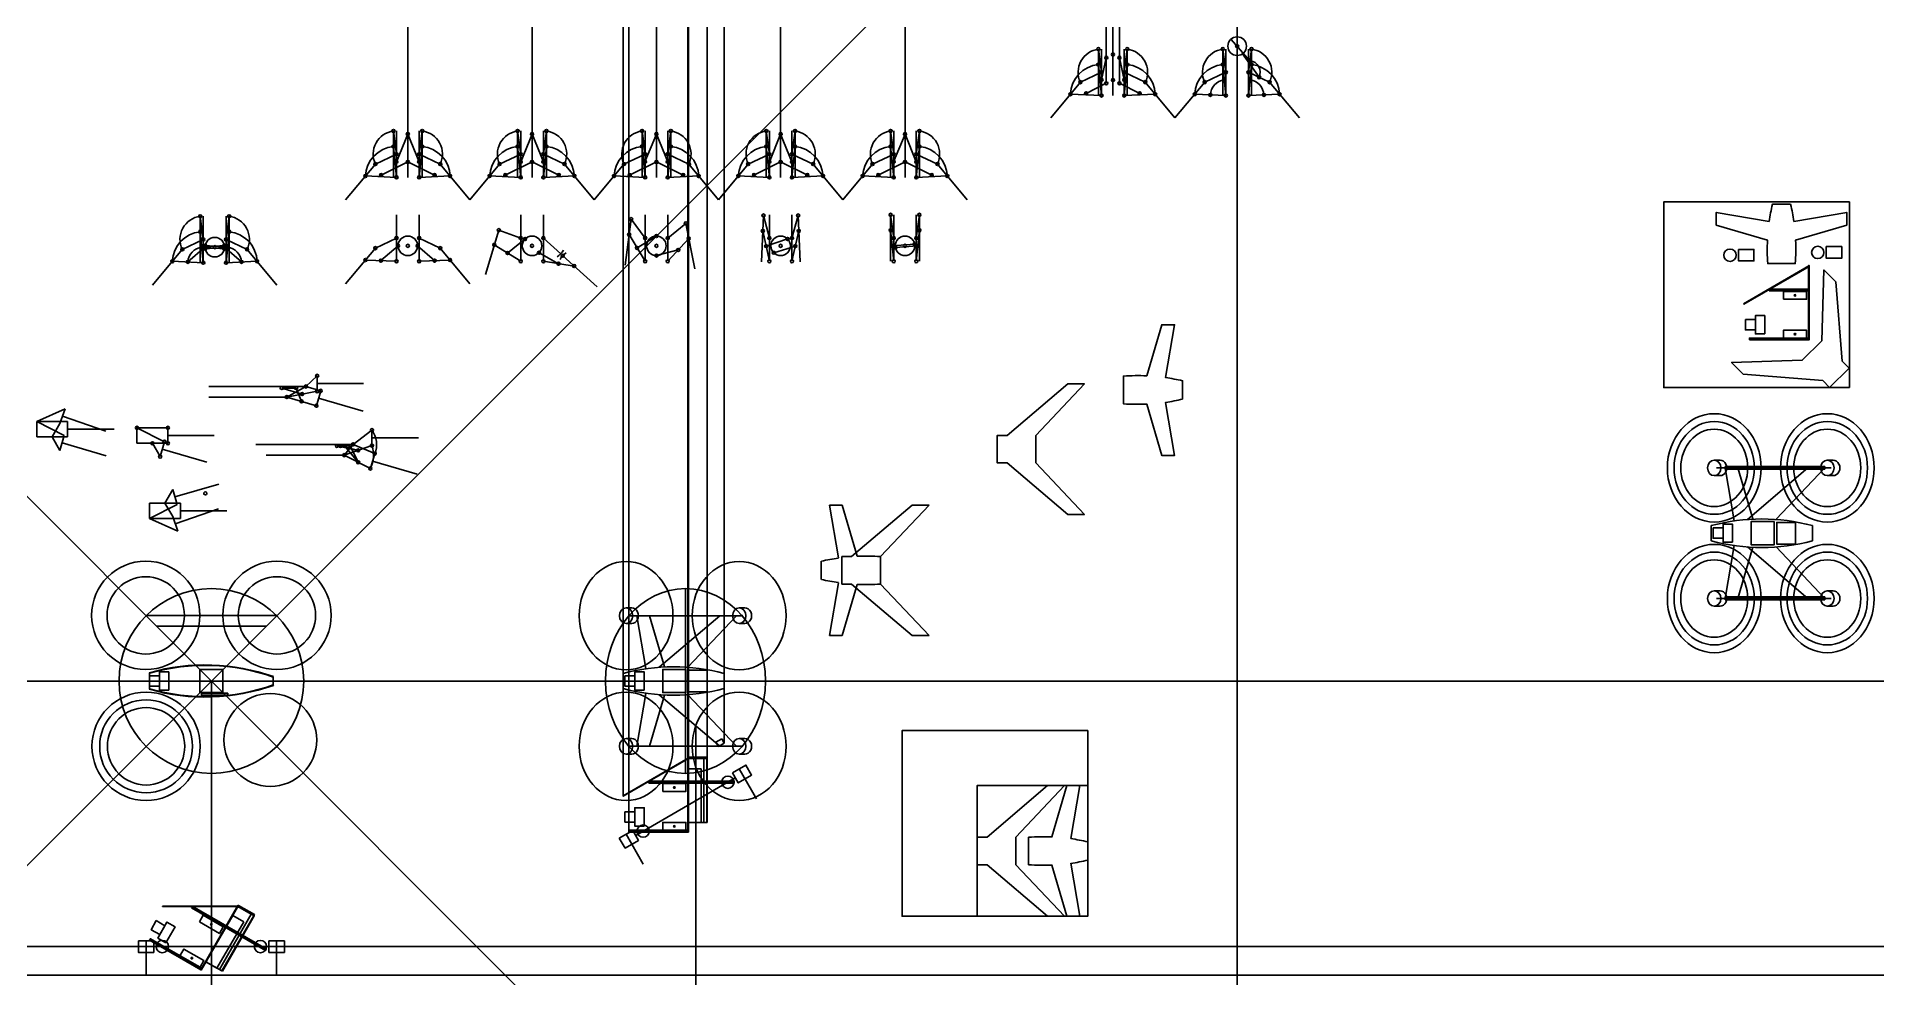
# Model space of a CAD drawing. Header units: inches. Extents: x -7 to 111, y -30 to 31.
import ezdxf

# ---------------------------------------------------------------- set-up
doc = ezdxf.new("R2010")
doc.units = ezdxf.units.IN
doc.header["$MEASUREMENT"] = 0
for name, color, linetype in [('Arm Bottom', 5, 'Continuous'), ('Arm Top', 3, 'Continuous'), ('Output', 2, 'Continuous'), ('Plate', 7, 'Continuous'), ('Push Arm', 4, 'Continuous'), ('Temp', 6, 'Continuous')]:
    doc.layers.add(name, color=color, linetype=linetype)

msp = doc.modelspace()

# ---------------------------------------------------------------- linework, layer by layer
at = {"layer": 'Arm Bottom'}
for p, q in [((61.54, 27.33), (61.34, 29.33)), ((63.01, 27.33), (63.21, 29.33)), ((69.58, 27.33), (69.38, 29.33)), ((71.04, 27.33), (71.24, 29.33)), ((61.54, 27.33), (59.54, 27.42)), ((63.01, 27.33), (65.01, 27.42)), ((69.58, 27.33), (67.57, 27.42)), ((71.04, 27.33), (73.05, 27.42)), ((15.97, 22.04), (15.77, 24.04)), ((17.43, 22.04), (17.63, 24.04)), ((24, 22.04), (23.8, 24.04)), ((25.46, 22.04), (25.66, 24.04)), ((32.04, 22.04), (31.84, 24.04)), ((33.5, 22.04), (33.7, 24.04)), ((40.07, 22.04), (39.87, 24.04)), ((41.53, 22.04), (41.73, 24.04)), ((48.11, 22.04), (47.91, 24.04)), ((49.57, 22.04), (49.77, 24.04)), ((15.97, 22.04), (13.96, 22.13)), ((17.43, 22.04), (19.43, 22.13)), ((24, 22.04), (21.99, 22.13)), ((25.46, 22.04), (27.47, 22.13)), ((32.04, 22.04), (30.03, 22.13)), ((33.5, 22.04), (35.5, 22.13)), ((40.07, 22.04), (38.06, 22.13)), ((41.53, 22.04), (43.54, 22.13)), ((48.11, 22.04), (46.1, 22.13)), ((49.57, 22.04), (51.57, 22.13)), ((3.48, 16.53), (3.28, 18.53)), ((4.95, 16.53), (5.15, 18.53)), ((32.04, 16.62), (31.01, 18.34)), ((33.5, 16.62), (34.86, 18.09)), ((40.07, 16.62), (39.65, 18.58)), ((41.53, 16.62), (41.97, 18.58)), ((48.11, 16.62), (47.91, 18.62)), ((49.57, 16.62), (49.77, 18.62)), ((15.97, 16.62), (13.96, 16.7)), ((17.43, 16.62), (19.43, 16.7)), ((24, 16.62), (22.29, 17.68)), ((3.48, 16.53), (1.48, 16.62)), ((4.95, 16.53), (6.95, 16.62)), ((25.46, 16.62), (27.45, 16.31)), ((8.87, 7.85), (10.84, 8.22)), ((8.87, 7.85), (10.79, 7.29)), ((-7.29, 6.27), (-5.46, 7.08)), ((-7.29, 6.27), (-5.29, 6.27)), ((-7.29, 6.27), (-5.51, 5.36)), ((-0.81, 5.86), (1.19, 5.86)), ((-0.81, 5.86), (0.97, 4.96)), ((14.38, 4.71), (12.59, 4.09)), ((12.59, 4.09), (14.28, 3.23)), ((0, 0), (1.78, 0.91)), ((0, 0), (2, 0)), ((0, 0), (1.83, -0.81))]:
    msp.add_line(p, q, dxfattribs=at)
for centre, radius, start, end in [((61.54, 27.33), 2.01, 95.7106, 177.5551), ((63.01, 27.33), 2.01, 2.4449, 84.2894), ((69.58, 27.33), 2.01, 95.7106, 177.5551), ((71.04, 27.33), 2.01, 2.4449, 84.2894), ((15.97, 22.04), 2.01, 95.7106, 177.5551), ((17.43, 22.04), 2.01, 2.4449, 84.2894), ((24, 22.04), 2.01, 95.7106, 177.5551), ((25.46, 22.04), 2.01, 2.4449, 84.2894), ((32.04, 22.04), 2.01, 95.7106, 177.5551), ((33.5, 22.04), 2.01, 2.4449, 84.2894), ((40.07, 22.04), 2.01, 95.7106, 177.5551), ((41.53, 22.04), 2.01, 2.4449, 84.2894), ((48.11, 22.04), 2.01, 95.7106, 177.5551), ((49.57, 22.04), 2.01, 2.4449, 84.2894), ((3.48, 16.53), 2.01, 95.7106, 177.5551), ((4.95, 16.53), 2.01, 2.4449, 84.2894), ((12.59, 4.09), 1.89, 333.012, 19.2034)]:
    msp.add_arc(centre, radius, start, end, dxfattribs=at)
at = {"layer": 'Arm Top'}
for p, q in [((61.54, 28.83), (61.34, 30.33)), ((63.01, 28.83), (63.21, 30.33)), ((69.58, 28.83), (69.38, 30.33)), ((71.04, 28.83), (71.24, 30.33)), ((61.54, 28.83), (60.18, 28.19)), ((63.01, 28.83), (64.37, 28.19)), ((69.58, 28.83), (68.21, 28.19)), ((71.04, 28.83), (72.41, 28.19)), ((15.97, 23.54), (15.77, 25.04)), ((17.43, 23.54), (17.63, 25.04)), ((24, 23.54), (23.8, 25.04)), ((25.46, 23.54), (25.66, 25.04)), ((32.04, 23.54), (31.84, 25.04)), ((33.5, 23.54), (33.7, 25.04)), ((40.07, 23.54), (39.87, 25.04)), ((41.53, 23.54), (41.73, 25.04)), ((48.11, 23.54), (47.91, 25.04)), ((49.57, 23.54), (49.77, 25.04)), ((15.97, 23.54), (14.6, 22.9)), ((17.43, 23.54), (18.8, 22.9)), ((24, 23.54), (22.63, 22.9)), ((25.46, 23.54), (26.83, 22.9)), ((32.04, 23.54), (30.67, 22.9)), ((33.5, 23.54), (34.87, 22.9)), ((40.07, 23.54), (38.7, 22.9)), ((41.53, 23.54), (42.9, 22.9)), ((48.11, 23.54), (46.74, 22.9)), ((49.57, 23.54), (50.94, 22.9)), ((3.48, 18.03), (3.28, 19.53)), ((4.95, 18.03), (5.15, 19.53)), ((32.04, 18.12), (31.14, 19.34)), ((33.5, 18.12), (34.67, 19.07)), ((39.69, 19.58), (40.07, 18.12)), ((41.53, 18.12), (41.93, 19.58)), ((48.11, 18.12), (47.91, 19.62)), ((49.57, 18.12), (49.77, 19.62)), ((3.48, 18.03), (2.12, 17.39)), ((4.95, 18.03), (6.31, 17.39)), ((15.97, 18.12), (14.6, 17.47)), ((17.43, 18.12), (18.8, 17.47)), ((24, 18.12), (22.58, 18.63)), ((25.46, 18.12), (26.58, 17.1)), ((10.11, 8.53), (10.84, 9.22)), ((10.11, 8.53), (11.07, 8.25)), ((-6.29, 5.27), (-5.79, 6.13)), ((-6.29, 5.27), (-5.29, 5.27)), ((-6.29, 5.27), (-5.79, 4.4)), ((0.19, 4.86), (1.19, 4.86)), ((0.19, 4.86), (0.69, 4)), ((14.38, 5.71), (13.16, 4.79)), ((13.16, 4.79), (14.56, 4.19)), ((1, 1), (1.5, 1.87)), ((1, 1), (2, 1)), ((1, 1), (1.5, 0.13))]:
    msp.add_line(p, q, dxfattribs=at)
for centre, radius, start, end in [((61.54, 28.83), 1.51, 97.5946, 205.244), ((63.01, 28.83), 1.51, 334.756, 82.4054), ((69.58, 28.83), 1.51, 97.5946, 205.244), ((71.04, 28.83), 1.51, 334.756, 82.4054), ((15.97, 23.54), 1.51, 97.5946, 205.244), ((17.43, 23.54), 1.51, 334.756, 82.4054), ((24, 23.54), 1.51, 97.5946, 205.244), ((25.46, 23.54), 1.51, 334.756, 82.4054), ((32.04, 23.54), 1.51, 97.5946, 205.244), ((33.5, 23.54), 1.51, 334.756, 82.4054), ((40.07, 23.54), 1.51, 97.5946, 205.244), ((41.53, 23.54), 1.51, 334.756, 82.4054), ((48.11, 23.54), 1.51, 97.5946, 205.244), ((49.57, 23.54), 1.51, 334.756, 82.4054), ((3.48, 18.03), 1.51, 97.5946, 205.244), ((4.95, 18.03), 1.51, 334.756, 82.4054), ((25.46, 18.12), 1.51, 306.2822, 329.0368), ((13.16, 4.79), 1.52, 336.5473, 37.0745)]:
    msp.add_arc(centre, radius, start, end, dxfattribs=at)
at = {"layer": 'Output'}
for p, q in [((61.34, 30.33), (61.34, 27.33)), ((63.21, 30.33), (63.21, 27.33)), ((69.38, 30.33), (69.38, 27.33)), ((71.24, 30.33), (71.24, 27.33)), ((60.18, 28.19), (58.26, 25.88)), ((64.37, 28.19), (66.29, 25.88)), ((68.21, 28.19), (66.29, 25.88)), ((72.41, 28.19), (74.33, 25.88)), ((15.77, 25.04), (15.77, 22.04)), ((17.63, 25.04), (17.63, 22.04)), ((23.8, 25.04), (23.8, 22.04)), ((25.66, 25.04), (25.66, 22.04)), ((31.84, 25.04), (31.84, 22.04)), ((33.7, 25.04), (33.7, 22.04)), ((39.87, 25.04), (39.87, 22.04)), ((41.73, 25.04), (41.73, 22.04)), ((47.91, 25.04), (47.91, 22.04)), ((49.77, 25.04), (49.77, 22.04)), ((14.6, 22.9), (12.68, 20.59)), ((18.8, 22.9), (20.71, 20.59)), ((22.63, 22.9), (20.71, 20.59)), ((26.83, 22.9), (28.75, 20.59)), ((30.67, 22.9), (28.75, 20.59)), ((34.87, 22.9), (36.78, 20.59)), ((38.7, 22.9), (36.78, 20.59)), ((42.9, 22.9), (44.82, 20.59)), ((46.74, 22.9), (44.82, 20.59)), ((50.94, 22.9), (52.85, 20.59)), ((3.28, 19.53), (3.28, 16.53)), ((5.15, 19.53), (5.15, 16.53)), ((31.14, 19.34), (30.75, 16.36)), ((34.67, 19.07), (35.25, 16.13)), ((39.69, 19.58), (39.57, 16.58)), ((41.93, 19.58), (42.06, 16.58)), ((47.91, 19.62), (47.91, 16.62)), ((49.77, 19.62), (49.77, 16.62)), ((22.58, 18.63), (21.72, 15.76)), ((2.12, 17.39), (0.2, 15.08)), ((6.31, 17.39), (8.23, 15.08)), ((14.6, 17.47), (12.68, 15.16)), ((18.8, 17.47), (20.71, 15.16)), ((26.71, 16.98), (28.93, 14.96)), ((10.84, 9.22), (10.84, 8.22)), ((10.84, 8.72), (13.84, 8.73)), ((11.07, 8.25), (10.79, 7.29)), ((10.93, 7.77), (13.81, 6.93)), ((-5.79, 6.13), (-5.46, 7.08)), ((-5.62, 6.61), (-2.83, 5.64)), ((-5.29, 5.27), (-5.29, 6.27)), ((-5.79, 4.4), (-5.51, 5.36)), ((-5.65, 4.88), (-2.81, 4.05)), ((-5.29, 5.77), (-2.29, 5.77)), ((0.69, 4), (0.97, 4.96)), ((1.19, 4.86), (1.19, 5.86)), ((1.19, 5.36), (4.19, 5.36)), ((14.38, 5.71), (14.38, 4.71)), ((14.38, 5.21), (17.38, 5.22)), ((0.83, 4.48), (3.71, 3.63)), ((14.56, 4.19), (14.28, 3.23)), ((14.42, 3.71), (17.3, 2.87)), ((1.5, 1.87), (1.78, 0.91)), ((1.64, 1.39), (4.48, 2.22)), ((1.5, 0.13), (1.83, -0.81)), ((1.66, -0.34), (4.46, 0.63)), ((2, 1), (2, 0)), ((2, 0.5), (5, 0.5))]:
    msp.add_line(p, q, dxfattribs=at)
for centre in [(61.34, 30.33), (63.21, 30.33), (69.38, 30.33), (71.24, 30.33), (61.34, 29.33), (63.21, 29.33), (69.38, 29.33), (71.24, 29.33), (59.54, 27.42), (60.18, 28.19), (64.37, 28.19), (65.01, 27.42), (67.57, 27.42), (68.21, 28.19), (72.41, 28.19), (73.05, 27.42), (15.77, 25.04), (17.63, 25.04), (23.8, 25.04), (25.66, 25.04), (31.84, 25.04), (33.7, 25.04), (39.87, 25.04), (41.73, 25.04), (47.91, 25.04), (49.77, 25.04), (15.77, 24.04), (17.63, 24.04), (23.8, 24.04), (25.66, 24.04), (31.84, 24.04), (33.7, 24.04), (39.87, 24.04), (41.73, 24.04), (47.91, 24.04), (49.77, 24.04), (14.6, 22.9), (18.8, 22.9), (22.63, 22.9), (26.83, 22.9), (30.67, 22.9), (34.87, 22.9), (38.7, 22.9), (42.9, 22.9), (46.74, 22.9), (50.94, 22.9), (13.96, 22.13), (19.43, 22.13), (21.99, 22.13), (27.47, 22.13), (30.03, 22.13), (35.5, 22.13), (38.06, 22.13), (43.54, 22.13), (46.1, 22.13), (51.57, 22.13), (3.28, 19.53), (5.15, 19.53), (31.14, 19.34), (34.67, 19.07), (39.69, 19.58), (41.93, 19.58), (47.91, 19.62), (49.77, 19.62), (3.28, 18.53), (5.15, 18.53), (22.58, 18.63), (31.01, 18.34), (34.86, 18.09), (39.65, 18.58), (41.97, 18.58), (47.91, 18.62), (49.77, 18.62), (1.48, 16.62), (2.12, 17.39), (6.31, 17.39), (6.95, 16.62), (13.96, 16.7), (14.6, 17.47), (18.8, 17.47), (19.43, 16.7), (22.29, 17.68), (26.71, 16.98), (27.45, 16.31), (10.84, 9.22), (10.84, 8.22), (11.07, 8.25), (10.79, 7.29), (1.19, 5.86), (0.97, 4.96), (1.19, 4.86), (14.38, 5.71), (14.38, 4.71), (0.69, 4), (14.56, 4.19), (14.28, 3.23)]:
    msp.add_circle(centre, 0.1, dxfattribs=at)
msp.add_arc((27.45, 16.31), 1, 120.4056, 154.9134, dxfattribs=at)
at = {"layer": 'Plate'}
for p, q in [((61.54, 27.33), (61.54, 30.33)), ((63.01, 27.33), (63.01, 30.33)), ((69.58, 27.33), (69.58, 30.33)), ((71.04, 27.33), (71.04, 30.33)), ((15.97, 22.04), (15.97, 25.04)), ((17.43, 22.04), (17.43, 25.04)), ((24, 22.04), (24, 25.04)), ((25.46, 22.04), (25.46, 25.04)), ((32.04, 22.04), (32.04, 25.04)), ((33.5, 22.04), (33.5, 25.04)), ((40.07, 22.04), (40.07, 25.04)), ((41.53, 22.04), (41.53, 25.04)), ((48.11, 22.04), (48.11, 25.04)), ((49.57, 22.04), (49.57, 25.04)), ((3.48, 16.53), (3.48, 19.53)), ((4.95, 16.53), (4.95, 19.53)), ((15.97, 16.62), (15.97, 19.62)), ((17.43, 16.62), (17.43, 19.62)), ((24, 16.62), (24, 19.62)), ((25.46, 16.62), (25.46, 19.62)), ((32.04, 16.62), (32.04, 19.62)), ((33.5, 16.62), (33.5, 19.62)), ((40.07, 16.62), (40.07, 19.62)), ((41.53, 16.62), (41.53, 19.62)), ((48.11, 16.62), (48.11, 19.62)), ((49.57, 16.62), (49.57, 19.62)), ((10.11, 8.53), (3.83, 8.53)), ((8.87, 7.85), (3.83, 7.85)), ((13.16, 4.79), (6.88, 4.79)), ((12.59, 4.09), (7.54, 4.09))]:
    msp.add_line(p, q, dxfattribs=at)
at = {"layer": 'Push Arm'}
for p, q in [((71.14, 29.58), (69.91, 30.98)), ((61.54, 28.34), (61.85, 29.77)), ((63.01, 28.34), (62.7, 29.77)), ((71.73, 28.51), (70.66, 30.03)), ((60.54, 27.47), (61.85, 28.12)), ((60.54, 27.37), (60.55, 27.57)), ((61.44, 28.33), (61.64, 28.35)), ((64.01, 27.47), (62.7, 28.12)), ((63.11, 28.33), (62.91, 28.35)), ((64.01, 27.37), (64, 27.57)), ((15.96, 23.05), (16.7, 24.84)), ((17.43, 23.05), (16.7, 24.84)), ((24, 23.05), (24.73, 24.84)), ((25.46, 23.05), (24.73, 24.84)), ((32.03, 23.05), (32.77, 24.84)), ((33.5, 23.05), (32.77, 24.84)), ((40.07, 23.05), (40.8, 24.84)), ((41.53, 23.05), (40.8, 24.84)), ((48.1, 23.05), (48.84, 24.84)), ((49.57, 23.05), (48.84, 24.84)), ((14.97, 22.19), (16.7, 23.04)), ((15.87, 23.04), (16.06, 23.06)), ((18.43, 22.19), (16.7, 23.04)), ((17.53, 23.04), (17.33, 23.06)), ((23, 22.19), (24.73, 23.04)), ((23.9, 23.04), (24.1, 23.06)), ((26.46, 22.19), (24.73, 23.04)), ((25.56, 23.04), (25.36, 23.06)), ((31.04, 22.19), (32.77, 23.04)), ((31.94, 23.04), (32.13, 23.06)), ((34.5, 22.19), (32.77, 23.04)), ((33.6, 23.04), (33.4, 23.06)), ((39.07, 22.19), (40.8, 23.04)), ((39.97, 23.04), (40.17, 23.06)), ((42.53, 22.19), (40.8, 23.04)), ((41.63, 23.04), (41.43, 23.06)), ((47.11, 22.19), (48.84, 23.04)), ((48.01, 23.04), (48.2, 23.06)), ((50.57, 22.19), (48.84, 23.04)), ((49.67, 23.04), (49.47, 23.06)), ((14.96, 22.09), (14.97, 22.29)), ((18.43, 22.09), (18.42, 22.29)), ((23, 22.09), (23, 22.29)), ((26.47, 22.09), (26.46, 22.29)), ((31.03, 22.09), (31.04, 22.29)), ((34.5, 22.09), (34.49, 22.29)), ((39.07, 22.09), (39.07, 22.29)), ((42.54, 22.09), (42.53, 22.29)), ((47.1, 22.09), (47.11, 22.29)), ((50.57, 22.09), (50.56, 22.29)), ((23.15, 17.15), (24.29, 18.06)), ((31.52, 17.48), (32.77, 18.25)), ((41.25, 18.06), (39.86, 17.6)), ((2.48, 16.58), (3.58, 17.53)), ((3.38, 17.53), (4.84, 17.63)), ((3.38, 17.53), (4.84, 17.43)), ((5.05, 17.53), (3.59, 17.63)), ((5.05, 17.53), (3.59, 17.43)), ((5.95, 16.58), (4.85, 17.53)), ((14.96, 16.66), (16.07, 17.62)), ((18.43, 16.66), (17.33, 17.62)), ((25.18, 17.17), (26.45, 16.46)), ((32.77, 16.99), (34.18, 17.35)), ((41.75, 17.6), (40.36, 17.17)), ((48.01, 17.62), (49.46, 17.72)), ((49.67, 17.62), (48.21, 17.52)), ((104.71, 14.76), (107.25, 14.76)), ((107.25, 11.6), (103.42, 11.6)), ((9.86, 8.04), (8.55, 8.43)), ((8.55, 8.43), (9.48, 8.43)), ((9.83, 7.57), (9.48, 8.43)), ((12.98, 4.69), (12.12, 4.69)), ((13.48, 4.4), (12.12, 4.69)), ((13.48, 4.4), (12.34, 4.69)), ((13.48, 4.4), (12.34, 4.69)), ((13.49, 3.63), (12.6, 4.69)), ((13.49, 3.63), (12.98, 4.69)), ((101.15, 3.77), (101.53, 3.77)), ((108.46, 3.77), (108.84, 3.77)), ((101.15, 2.77), (101.53, 2.77)), ((101.29, 3.27), (101.39, 3.27)), ((101.34, 3.22), (101.34, 3.32)), ((101.34, 3.27), (108.65, 3.27)), ((101.85, 3.37), (108.29, 3.37)), ((101.85, 3.34), (101.85, 3.37)), ((108.29, 3.34), (101.85, 3.34)), ((101.85, 3.27), (101.85, 3.34)), ((101.85, 3.27), (102.43, -0.15)), ((101.85, 3.27), (101.85, 3.21)), ((101.85, 3.21), (108.29, 3.21)), ((101.85, 3.21), (101.85, 3.18)), ((108.29, 3.18), (101.85, 3.18)), ((103.64, -0.03), (102.67, 3.27)), ((107.21, 3.27), (103.29, -0.06)), ((108.29, 3.27), (105.15, -0.05)), ((108.29, 3.34), (108.29, 3.37)), ((108.29, 3.27), (108.29, 3.34)), ((108.29, 3.27), (108.29, 3.21)), ((108.29, 3.21), (108.29, 3.18)), ((108.46, 2.77), (108.84, 2.77)), ((108.6, 3.27), (108.7, 3.27)), ((108.65, 3.22), (108.65, 3.32)), ((43.95, 0.87), (44.53, -2.55)), ((43.95, 0.87), (44.77, 0.87)), ((45.74, -2.44), (44.77, 0.87)), ((49.31, 0.87), (45.39, -2.46)), ((50.39, 0.87), (47.25, -2.46)), ((50.39, 0.87), (49.31, 0.87)), ((100.96, -1.45), (100.96, -0.45)), ((107.5, -1.45), (107.5, -0.45)), ((101.85, -5.17), (102.43, -1.75)), ((103.64, -1.86), (102.67, -5.17)), ((107.21, -5.17), (103.29, -1.84)), ((108.29, -5.17), (105.15, -1.84)), ((43.43, -3.94), (43.43, -2.75)), ((44.75, -2.46), (44.75, -4.24)), ((45.39, -2.46), (44.75, -2.46)), ((47.25, -4.24), (47.25, -2.46)), ((47.25, -4.24), (47.25, -2.46)), ((34.65, -16.47), (34.65, -4.53)), ((43.95, -7.57), (44.53, -4.15)), ((44.75, -4.24), (45.39, -4.24)), ((45.74, -4.26), (44.77, -7.57)), ((49.31, -7.57), (45.39, -4.24)), ((50.39, -7.57), (47.25, -4.24)), ((101.15, -4.67), (101.53, -4.67)), ((108.46, -4.67), (108.84, -4.67)), ((30.81, -5.78), (31.18, -5.78)), ((38.12, -5.78), (38.49, -5.78)), ((101.15, -5.67), (101.53, -5.67)), ((101.29, -5.17), (101.39, -5.17)), ((101.34, -5.22), (101.34, -5.12)), ((101.34, -5.17), (108.65, -5.17)), ((101.85, -5.1), (101.85, -5.07)), ((101.85, -5.07), (108.29, -5.07)), ((101.85, -5.17), (101.85, -5.1)), ((108.29, -5.1), (101.85, -5.1)), ((101.85, -5.17), (101.85, -5.23)), ((101.85, -5.23), (101.85, -5.26)), ((101.85, -5.23), (108.29, -5.23)), ((108.29, -5.26), (101.85, -5.26)), ((108.29, -5.1), (108.29, -5.07)), ((108.29, -5.17), (108.29, -5.1)), ((108.29, -5.17), (108.29, -5.23)), ((108.29, -5.23), (108.29, -5.26)), ((108.46, -5.67), (108.84, -5.67)), ((108.6, -5.17), (108.7, -5.17)), ((108.65, -5.22), (108.65, -5.12)), ((8.24, -6.26), (-0.24, -6.26)), ((7.54, -6.96), (0.46, -6.96)), ((30.81, -6.78), (31.18, -6.78)), ((30.94, -6.28), (31.04, -6.28)), ((30.99, -6.33), (30.99, -6.23)), ((30.99, -6.28), (38.3, -6.28)), ((31.5, -6.28), (32.09, -9.7)), ((33.29, -9.59), (32.32, -6.28)), ((36.86, -6.28), (32.95, -9.61)), ((37.94, -6.28), (34.81, -9.61)), ((38.12, -6.78), (38.49, -6.78)), ((38.25, -6.28), (38.35, -6.28)), ((38.3, -6.33), (38.3, -6.23)), ((43.95, -7.57), (44.77, -7.57)), ((49.31, -7.57), (50.39, -7.57)), ((3.61, -9.49), (3.61, -9.46)), ((0, -10), (-0.01, -9.97)), ((0, -11), (0, -10)), ((8, -10.5), (0, -10.5)), ((8, -10.25), (8.01, -10.22)), ((8, -10.75), (8, -10.25)), ((0, -11), (-0.01, -11.03)), ((3.61, -11.51), (3.61, -11.54)), ((8, -10.75), (8.01, -10.78)), ((31.5, -14.72), (32.09, -11.3)), ((33.29, -11.41), (32.32, -14.72)), ((36.86, -14.72), (32.95, -11.39)), ((37.94, -14.72), (34.81, -11.39)), ((30.81, -14.22), (31.18, -14.22)), ((38.12, -14.22), (38.49, -14.22)), ((30.81, -15.22), (31.18, -15.22)), ((30.94, -14.72), (31.04, -14.72)), ((30.99, -14.77), (30.99, -14.67)), ((30.99, -14.72), (38.3, -14.72)), ((38.12, -15.22), (38.49, -15.22)), ((38.25, -14.72), (38.35, -14.72)), ((38.3, -14.77), (38.3, -14.67)), ((37.87, -16.76), (31.43, -20.48)), ((32.27, -17.04), (37.8, -17.04)), ((58.06, -17.26), (54.14, -20.59)), ((59.14, -17.26), (56, -20.59)), ((59.14, -17.26), (58.06, -17.26)), ((58.34, -20.57), (59.31, -17.26)), ((60.13, -17.26), (59.31, -17.26)), ((60.13, -17.26), (59.55, -20.68)), ((34.81, -20.2), (30.98, -20.2)), ((54.14, -20.59), (53.5, -20.59)), ((53.5, -20.59), (53.5, -22.38)), ((56, -22.38), (56, -20.59)), ((56.83, -22.38), (56.83, -20.59)), ((60.65, -22.08), (60.65, -20.89)), ((53.5, -22.38), (54.14, -22.38)), ((58.06, -25.7), (54.14, -22.38)), ((59.14, -25.7), (56, -22.38)), ((58.34, -22.4), (59.31, -25.7)), ((60.13, -25.7), (59.55, -22.28)), ((2.74, -25.1), (7.52, -27.87)), ((58.06, -25.7), (59.14, -25.7)), ((60.13, -25.7), (59.31, -25.7)), ((3.35, -29.11), (0.03, -27.2))]:
    msp.add_line(p, q, dxfattribs=at)
at = {"layer": 'Push Arm', "color": 2}
for p, q in [((38.12, -16.18), (39.23, -18.11)), ((30.81, -20.4), (31.92, -22.33)), ((-0.22, -27.26), (-0.22, -29.51)), ((8.22, -27.26), (8.22, -29.51))]:
    msp.add_line(p, q, dxfattribs=at)
at = {"layer": 'Push Arm'}
for p, direction in [((70.31, 28.33), (0, -1)), ((30.73, -10.5), (1, 0)), ((0.28, -27.66), (1, 0)), ((3.97, -29.51), (1, 0))]:
    msp.add_xline(p, direction, dxfattribs=at)
for p, direction in [((4, -10.5), (0.707107, 0.707107)), ((16.7, 22.04), (0, 1)), ((24.73, 22.04), (0, 1)), ((30.61, -17.92), (0, 1)), ((30.98, -20.14), (0, 1)), ((32.77, 22.04), (0, 1)), ((34.81, -15.45), (0, 1)), ((34.84, -15.45), (0, 1)), ((36.06, -15.51), (0, 1)), ((37.15, -14.51), (0, 1)), ((40.8, 22.04), (0, 1)), ((48.84, 22.04), (0, 1)), ((61.85, 28.12), (0, 1)), ((62.28, 27.33), (0, 1)), ((62.7, 28.12), (0, 1)), ((4, -10.5), (-0.707107, 0.707107)), ((4, -10.5), (-0.707107, -0.707107)), ((4, -10.5), (0.707107, -0.707107)), ((4, -10.5), (0, -1)), ((35.31, -13.4), (0, -1))]:
    msp.add_ray(p, direction, dxfattribs=at)
for points in [[(109.89, 8.46), (109.89, 20.46), (97.89, 20.46), (97.89, 8.46)], [(108.1, 11.49), (106.84, 10.23), (102.27, 10.09), (103.03, 9.33), (108.16, 8.91), (108.61, 8.46), (109.87, 9.72), (109.42, 10.17), (109, 15.3), (108.24, 16.06)], [(103.05, 13.88), (107.26, 16.32), (107.28, 16.29), (103.06, 13.85)], [(107.25, 11.54), (107.25, 16.35), (107.28, 16.35), (107.28, 11.54)], [(104.71, 14.71), (104.71, 14.82), (107.25, 14.82), (107.25, 14.71)], [(105.62, 14.17), (105.62, 14.67), (107.12, 14.67), (107.12, 14.17)], [(104.42, 11.93), (104.42, 13.11), (103.81, 13.11), (103.81, 11.93)], [(103.17, 12.86), (103.17, 12.19), (103.81, 12.19), (103.81, 12.86)], [(105.62, 11.66), (105.62, 12.16), (107.12, 12.16), (107.12, 11.66)], [(103.42, 11.54), (103.42, 11.66), (107.25, 11.66), (107.25, 11.54)], [(57.3, 3.59), (57.3, 5.37), (60.44, 8.7), (59.36, 8.7), (55.44, 5.37), (54.8, 5.37), (54.8, 3.59), (55.44, 3.59), (59.36, 0.26), (60.44, 0.26)], [(101.08, -0.61), (101.08, -1.28), (101.72, -1.28), (101.72, -0.61)], [(102.33, -1.54), (102.33, -0.36), (101.72, -0.36), (101.72, -1.54)], [(105.03, -0.2), (105.03, -1.7), (103.53, -1.7), (103.53, -0.2)], [(106.41, -0.25), (106.41, -1.65), (105.19, -1.65), (105.19, -0.25)], [(0, -10.17), (0, -10.84), (0.64, -10.84), (0.64, -10.17)], [(1.25, -11.09), (1.25, -9.91), (0.64, -9.91), (0.64, -11.09)], [(4.75, -9.75), (4.75, -11.25), (3.25, -11.25), (3.25, -9.75)], [(30.73, -10.17), (30.73, -10.84), (31.37, -10.84), (31.37, -10.17)], [(31.98, -11.09), (31.98, -9.91), (31.37, -9.91), (31.37, -11.09)], [(34.68, -9.75), (34.68, -11.25), (33.18, -11.25), (33.18, -9.75)], [(36.06, -9.8), (36.06, -11.2), (34.84, -11.2), (34.84, -9.8)], [(5.06, -11.42), (5.06, -11.29), (3.37, -11.29), (3.37, -11.42)], [(36.99, -14.23), (37.15, -14.51), (36.78, -14.73), (36.62, -14.45)], [(60.65, -25.7), (60.65, -13.7), (48.65, -13.7), (48.65, -25.7)], [(36.02, -19.64), (34.84, -19.64), (34.84, -15.43), (36.02, -15.43)], [(30.61, -17.92), (34.82, -15.49), (34.84, -15.51), (30.62, -17.95)], [(34.81, -20.26), (34.81, -15.45), (34.84, -15.45), (34.84, -20.26)], [(34.84, -19.64), (34.84, -15.51), (35.84, -15.51), (35.84, -19.64)], [(36.06, -19.64), (34.84, -19.64), (34.84, -15.51), (36.06, -15.51)], [(35.66, -16.18), (35.66, -19.64), (34.84, -19.64), (34.84, -16.18)], [(32.27, -17.1), (32.27, -16.98), (37.8, -16.98), (37.8, -17.1)], [(33.18, -17.63), (33.18, -17.13), (34.68, -17.13), (34.68, -17.63)], [(60.65, -17.26), (60.65, -25.7), (53.5, -25.7), (53.5, -17.26)], [(30.73, -18.95), (30.73, -19.62), (31.37, -19.62), (31.37, -18.95)], [(31.98, -19.87), (31.98, -18.69), (31.37, -18.69), (31.37, -19.87)], [(30.98, -20.26), (30.98, -20.14), (34.81, -20.14), (34.81, -20.26)], [(33.18, -20.14), (33.18, -19.64), (34.68, -19.64), (34.68, -20.14)], [(0.44, -25.98), (0.11, -26.57), (0.66, -26.89), (1, -26.31)], [(1.06, -27.41), (1.65, -26.39), (1.13, -26.08), (0.54, -27.11)], [(0.85, -25.04), (5.72, -25.04), (5.72, -25.07), (0.85, -25.07)], [(2.71, -25.16), (2.76, -25.05), (7.55, -27.81), (7.49, -27.92)], [(3.23, -26.07), (3.48, -25.64), (4.77, -26.39), (4.52, -26.82)], [(3.32, -29.16), (5.72, -25), (5.75, -25.01), (3.34, -29.18)], [(4.67, -29.23), (3.65, -28.64), (5.76, -25), (6.78, -25.59)], [(3.65, -28.64), (5.72, -25.07), (6.58, -25.57), (4.52, -29.14)], [(4.71, -29.25), (3.65, -28.64), (5.72, -25.07), (6.77, -25.68)], [(6.09, -26.06), (4.36, -29.05), (3.65, -28.64), (5.38, -25.65)], [(0, -27.25), (0.06, -27.15), (3.38, -29.06), (3.32, -29.16)], [(1.97, -28.25), (2.22, -27.82), (3.52, -28.57), (3.27, -29)]]:
    msp.add_lwpolyline(points, close=True, dxfattribs=at)
for points in [[(106.09, 20.3), (104.91, 20.3, 0.021995), (104.7, 19.2), (101.28, 19.78), (101.28, 18.96), (104.59, 17.99, 0.02968), (104.61, 16.47), (106.39, 16.47, 0.02968), (106.41, 17.99), (109.72, 18.96), (109.72, 19.78), (106.3, 19.2, 0.021995)], [(66.78, 7.71), (66.78, 8.9, 0.021995), (65.68, 9.1), (66.26, 12.52), (65.44, 12.52), (64.47, 9.22, 0.02968), (62.96, 9.2), (62.96, 7.41, 0.02968), (64.47, 7.39), (65.44, 4.08), (66.26, 4.08), (65.68, 7.5, 0.021995)]]:
    msp.add_lwpolyline(points, format="xyb", close=True, dxfattribs=at)
at = {"layer": 'Push Arm', "color": 2}
for points in [[(102.72, 17.39), (102.72, 16.64), (103.72, 16.64), (103.72, 17.39)], [(108.39, 17.57), (108.39, 16.82), (109.39, 16.82), (109.39, 17.57)], [(37.68, -16.43), (38.06, -17.08), (38.92, -16.58), (38.55, -15.93)], [(30.37, -20.65), (30.75, -21.3), (31.61, -20.8), (31.24, -20.15)], [(-0.72, -27.29), (-0.72, -28.04), (0.28, -28.04), (0.28, -27.29)], [(7.72, -27.29), (7.72, -28.04), (8.72, -28.04), (8.72, -27.29)]]:
    msp.add_lwpolyline(points, close=True, dxfattribs=at)
at = {"layer": 'Push Arm'}
for centre, radius in [((61.85, 29.77), 0.1), ((62.28, 29.98), 0.1), ((62.7, 29.77), 0.1), ((71.14, 29.58), 0.1), ((71.73, 28.51), 0.1), ((60.54, 27.47), 0.1), ((61.54, 28.34), 0.1), ((61.85, 28.12), 0.1), ((62.28, 28.33), 0.1), ((62.7, 28.12), 0.1), ((63.01, 28.34), 0.1), ((64.01, 27.47), 0.1), ((68.58, 27.37), 0.1), ((69.48, 28.33), 0.1), ((71.14, 28.33), 0.1), ((72.04, 27.37), 0.1), ((16.7, 24.84), 0.1), ((24.73, 24.84), 0.1), ((32.77, 24.84), 0.1), ((40.8, 24.84), 0.1), ((48.84, 24.84), 0.1), ((15.96, 23.05), 0.1), ((16.7, 23.04), 0.1), ((17.43, 23.05), 0.1), ((24, 23.05), 0.1), ((24.73, 23.04), 0.1), ((25.46, 23.05), 0.1), ((32.03, 23.05), 0.1), ((32.77, 23.04), 0.1), ((33.5, 23.05), 0.1), ((40.07, 23.05), 0.1), ((40.8, 23.04), 0.1), ((41.53, 23.05), 0.1), ((48.1, 23.05), 0.1), ((48.84, 23.04), 0.1), ((49.57, 23.05), 0.1), ((14.97, 22.19), 0.1), ((18.43, 22.19), 0.1), ((23, 22.19), 0.1), ((26.46, 22.19), 0.1), ((31.04, 22.19), 0.1), ((34.5, 22.19), 0.1), ((39.07, 22.19), 0.1), ((42.53, 22.19), 0.1), ((47.11, 22.19), 0.1), ((50.57, 22.19), 0.1), ((24.28, 18.06), 0.1), ((32.77, 18.25), 0.1), ((41.25, 18.06), 0.1), ((2.48, 16.58), 0.1), ((3.38, 17.53), 0.1), ((3.58, 17.53), 0.1), ((3.59, 17.63), 0.1), ((3.59, 17.43), 0.1), ((4.84, 17.63), 0.1), ((4.84, 17.43), 0.1), ((4.85, 17.53), 0.1), ((5.05, 17.53), 0.1), ((5.95, 16.58), 0.1), ((14.96, 16.66), 0.1), ((16.07, 17.62), 0.1), ((17.33, 17.62), 0.1), ((18.43, 16.66), 0.1), ((23.15, 17.15), 0.1), ((25.18, 17.17), 0.1), ((31.52, 17.48), 0.1), ((32.77, 16.99), 0.1), ((34.18, 17.35), 0.1), ((39.86, 17.6), 0.1), ((40.36, 17.17), 0.1), ((41.75, 17.6), 0.1), ((48.01, 17.62), 0.1), ((48.21, 17.52), 0.1), ((49.46, 17.72), 0.1), ((49.67, 17.62), 0.1), ((102.17, 17.01), 0.4), ((107.84, 17.19), 0.4), ((26.45, 16.46), 0.1), ((106.37, 14.42), 0.05), ((106.37, 11.91), 0.05), ((8.55, 8.43), 0.0998), ((9.48, 8.43), 0.0998), ((9.48, 8.53), 0.000353), ((9.83, 7.57), 0.1), ((9.86, 8.04), 0.1), ((12.12, 4.69), 0.1), ((12.34, 4.69), 0.1), ((12.6, 4.69), 0.1), ((12.98, 4.69), 0.1), ((13.48, 4.4), 0.1), ((13.49, 3.63), 0.1), ((3.61, 1.62), 0.1), ((-0.24, -6.26), 3.5), ((8.24, -6.26), 3.5), ((-0.24, -6.26), 2.5), ((4, -10.5), 5.97), ((8.24, -6.26), 2.5), ((-0.22, -14.72), 3.5), ((-0.22, -14.72), 3), ((7.81, -14.31), 3), ((-0.22, -14.72), 2.5), ((33.93, -17.38), 0.05), ((37.39, -17.04), 0.4), ((31.91, -20.2), 0.4), ((33.93, -19.89), 0.05), ((0.83, -27.66), 0.4), ((4, -26.23), 0.05), ((7.17, -27.66), 0.4), ((2.74, -28.41), 0.05)]:
    msp.add_circle(centre, radius, dxfattribs=at)
for centre, radius, start, end in [((71.04, 28.83), 0.757, 334.756, 82.4054), ((69.58, 27.33), 1, 95.7106, 177.5551), ((71.04, 27.33), 1, 2.4449, 84.2894), ((3.48, 16.53), 1, 95.7106, 177.5551), ((4.95, 16.53), 1, 2.4449, 84.2894), ((104.23, -12.79), 12.76, 75.155, 104.845), ((104.23, 10.89), 12.76, 255.155, 284.845), ((46.33, -15.19), 12.76, 98.0753, 103.1153), ((46.33, -15.19), 12.76, 85.83, 92.6301), ((46.33, 8.49), 12.76, 256.8847, 261.9247), ((46.33, 8.49), 12.76, 267.3699, 274.17), ((3.61, -22.62), 13.16, 70.4654, 105.9548), ((3.61, -22.62), 13.15, 70.4654, 105.9548), ((3.61, -22.62), 13.13, 70.4654, 105.9548), ((33.88, -22.34), 12.76, 75.155, 104.845), ((3.61, 1.62), 13.16, 254.0452, 289.5346), ((3.61, 1.62), 13.13, 254.0452, 289.5346), ((3.61, 1.62), 13.15, 254.0452, 289.5346), ((33.88, 1.34), 12.76, 255.155, 284.845), ((57.76, -33.32), 12.76, 87.3699, 94.17), ((57.76, -33.32), 12.76, 76.8847, 81.9247), ((57.76, -9.65), 12.76, 265.83, 272.6301), ((57.76, -9.65), 12.76, 278.0753, 283.1153)]:
    msp.add_arc(centre, radius, start, end, dxfattribs=at)
for centre, major_axis in [((101.15, 3.27), (0, 3.5)), ((101.15, 3.27), (0, 3)), ((108.46, 3.27), (0, 3.5)), ((108.46, 3.27), (0, 3)), ((101.15, 3.27), (0, 2.5)), ((108.46, 3.27), (0, 2.5)), ((101.15, 3.27), (0, 0.5)), ((108.46, 3.27), (0, 0.5)), ((101.15, -5.17), (0, 3.5)), ((101.15, -5.17), (0, 3)), ((108.46, -5.17), (0, 3.5)), ((108.46, -5.17), (0, 3)), ((30.81, -6.28), (0, 3.5)), ((38.12, -6.28), (0, 3.5)), ((101.15, -5.17), (0, 2.5)), ((108.46, -5.17), (0, 2.5)), ((34.65, -10.5), (0, 5.97)), ((101.15, -5.17), (0, 0.5)), ((108.46, -5.17), (0, 0.5)), ((30.81, -6.28), (0, 0.5)), ((38.12, -6.28), (0, 0.5)), ((30.81, -14.72), (0, 3.5)), ((38.12, -14.72), (0, 3.5)), ((30.81, -14.72), (0, 0.5)), ((38.12, -14.72), (0, 0.5))]:
    msp.add_ellipse(centre, major_axis=major_axis, ratio=0.866025, dxfattribs=at)
for centre in [(101.53, 3.27), (108.84, 3.27), (101.53, -5.17), (108.84, -5.17), (31.18, -6.28), (38.49, -6.28), (31.18, -14.72), (38.49, -14.72)]:
    msp.add_ellipse(centre, major_axis=(0, 0.5), ratio=0.866025, start_param=-3.141593, end_param=0, dxfattribs=at)
at = {"layer": 'Temp'}
for p, q in [((10.11, 8.53), (8.87, 7.85)), ((-7.29, 6.27), (-7.29, 5.27)), ((-7.29, 5.27), (-6.29, 5.27)), ((-0.81, 5.86), (-0.81, 4.86)), ((-0.81, 4.86), (0.19, 4.86)), ((12.59, 4.09), (13.16, 4.79)), ((0, 0), (0, 1)), ((0, 1), (1, 1))]:
    msp.add_line(p, q, dxfattribs=at)
for centre, radius in [((70.31, 30.52), 0.603), ((70.31, 30.52), 0.1), ((61.54, 28.83), 0.1), ((63.01, 28.83), 0.1), ((69.58, 28.83), 0.1), ((71.04, 28.83), 0.1), ((61.54, 27.33), 0.1), ((63.01, 27.33), 0.1), ((69.58, 27.33), 0.1), ((71.04, 27.33), 0.1), ((15.97, 23.54), 0.1), ((17.43, 23.54), 0.1), ((24, 23.54), 0.1), ((25.46, 23.54), 0.1), ((32.04, 23.54), 0.1), ((33.5, 23.54), 0.1), ((40.07, 23.54), 0.1), ((41.53, 23.54), 0.1), ((48.11, 23.54), 0.1), ((49.57, 23.54), 0.1), ((15.97, 22.04), 0.1), ((17.43, 22.04), 0.1), ((24, 22.04), 0.1), ((25.46, 22.04), 0.1), ((32.04, 22.04), 0.1), ((33.5, 22.04), 0.1), ((40.07, 22.04), 0.1), ((41.53, 22.04), 0.1), ((48.11, 22.04), 0.1), ((49.57, 22.04), 0.1), ((3.48, 18.03), 0.1), ((4.22, 17.53), 0.631), ((4.95, 18.03), 0.1), ((15.97, 18.12), 0.1), ((16.7, 17.62), 0.631), ((17.43, 18.12), 0.1), ((24, 18.12), 0.1), ((24.73, 17.62), 0.631), ((25.46, 18.12), 0.1), ((32.04, 18.12), 0.1), ((32.77, 17.62), 0.631), ((33.5, 18.12), 0.1), ((40.07, 18.12), 0.1), ((40.8, 17.62), 0.631), ((41.53, 18.12), 0.1), ((48.11, 18.12), 0.1), ((48.84, 17.62), 0.631), ((49.57, 18.12), 0.1), ((3.48, 16.53), 0.1), ((4.22, 17.53), 0.1), ((4.95, 16.53), 0.1), ((15.97, 16.62), 0.1), ((16.7, 17.62), 0.1), ((17.43, 16.62), 0.1), ((24, 16.62), 0.1), ((24.73, 17.62), 0.1), ((25.46, 16.62), 0.1), ((32.04, 16.62), 0.1), ((32.77, 17.62), 0.1), ((33.5, 16.62), 0.1), ((40.07, 16.62), 0.1), ((40.8, 17.62), 0.1), ((41.53, 16.62), 0.1), ((48.11, 16.62), 0.1), ((48.84, 17.62), 0.1), ((49.57, 16.62), 0.1), ((10.11, 8.53), 0.1), ((8.87, 7.85), 0.1), ((-0.81, 5.86), 0.1), ((0.19, 4.86), 0.1), ((13.16, 4.79), 0.1), ((12.59, 4.09), 0.1)]:
    msp.add_circle(centre, radius, dxfattribs=at)

doc.saveas('drawing.dxf')
